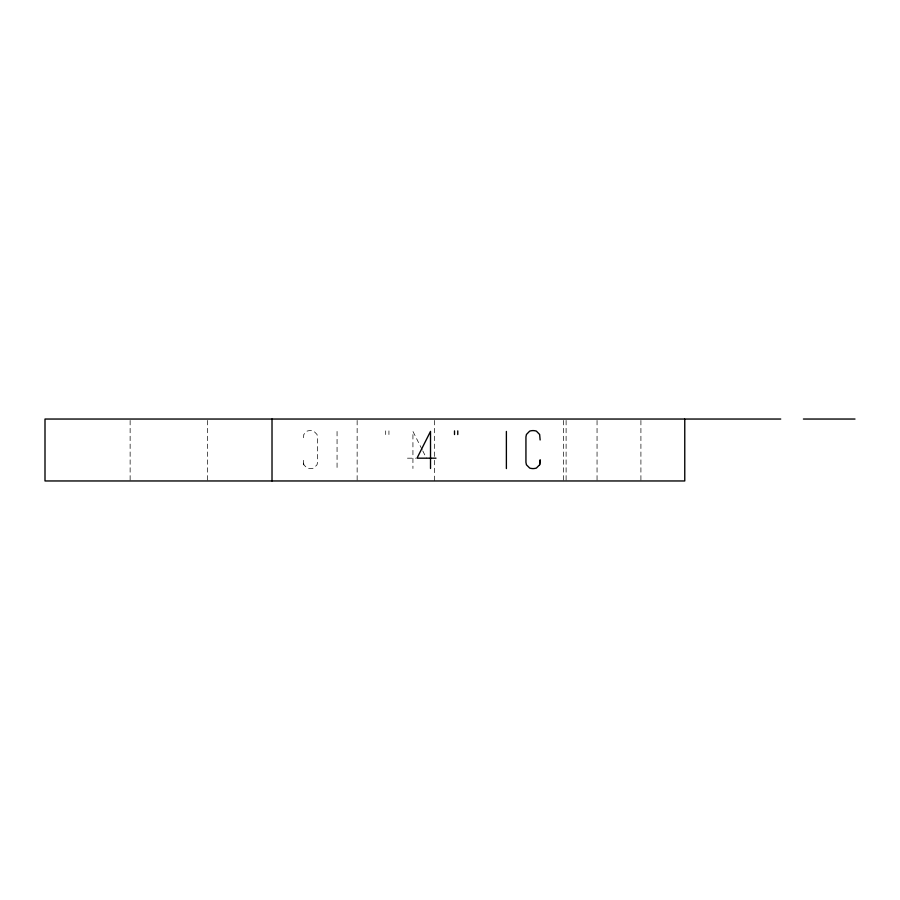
<?xml version="1.0" encoding="UTF-8"?>
<svg xmlns="http://www.w3.org/2000/svg" width="900" height="900" viewBox="0 0 900 900"><rect width="100%" height="100%" fill="white"/><g stroke="black" fill="none" stroke-linecap="round" stroke-linejoin="round"><path stroke-width="0.67" stroke-dasharray="4.5 3.38" d="M407.452 458.179L415.598 458.179M303.806 464.794L303.311 460.046L303.806 464.794L307.058 468.067A10.834 10.834 0 0 0 313.762 468.067L317.014 464.794L317.509 462.364L317.509 436.928L317.014 434.475L313.762 431.123A10.834 10.834 0 0 0 307.058 431.123L303.806 434.475L303.311 439.976M422.145 449.662L412.931 431.392L412.931 468.506M422.764 450.877L426.442 458.179M640.913 420.424L640.913 480.96M597.049 420.424L597.049 480.96M566.1 420.424L566.1 480.96M563.524 420.424L563.524 480.96M434.531 420.424L434.531 458.944M434.531 460.316L434.531 480.96M388.935 430.886L388.935 434.543M385.684 430.886L385.684 434.543M357.142 420.424L357.142 480.96M337.061 431.438L337.061 468.562M207.518 420.424L207.518 480.96M130.129 420.424L130.129 480.96"/><path stroke-width="1.35" d="M539.64 464.794L540.135 460.046L539.64 464.794L536.389 468.067A10.834 10.834 0 0 1 529.684 468.067L526.433 464.794L525.938 462.364L525.938 436.928L526.433 434.475L529.684 431.123A10.834 10.834 0 0 1 536.389 431.123L539.64 434.475L540.135 439.976M685.789 419.04L780.739 419.04M803.408 419.04L855 419.04M435.994 458.179L417.004 458.179L430.515 431.392L430.515 468.506M506.385 431.438L506.385 468.562M457.762 430.886L457.762 434.543M454.511 430.886L454.511 434.543M272.014 419.04L272.014 480.96M684.765 419.04L45 419.04L45 480.96L684.765 480.96L684.765 419.04"/></g></svg>
